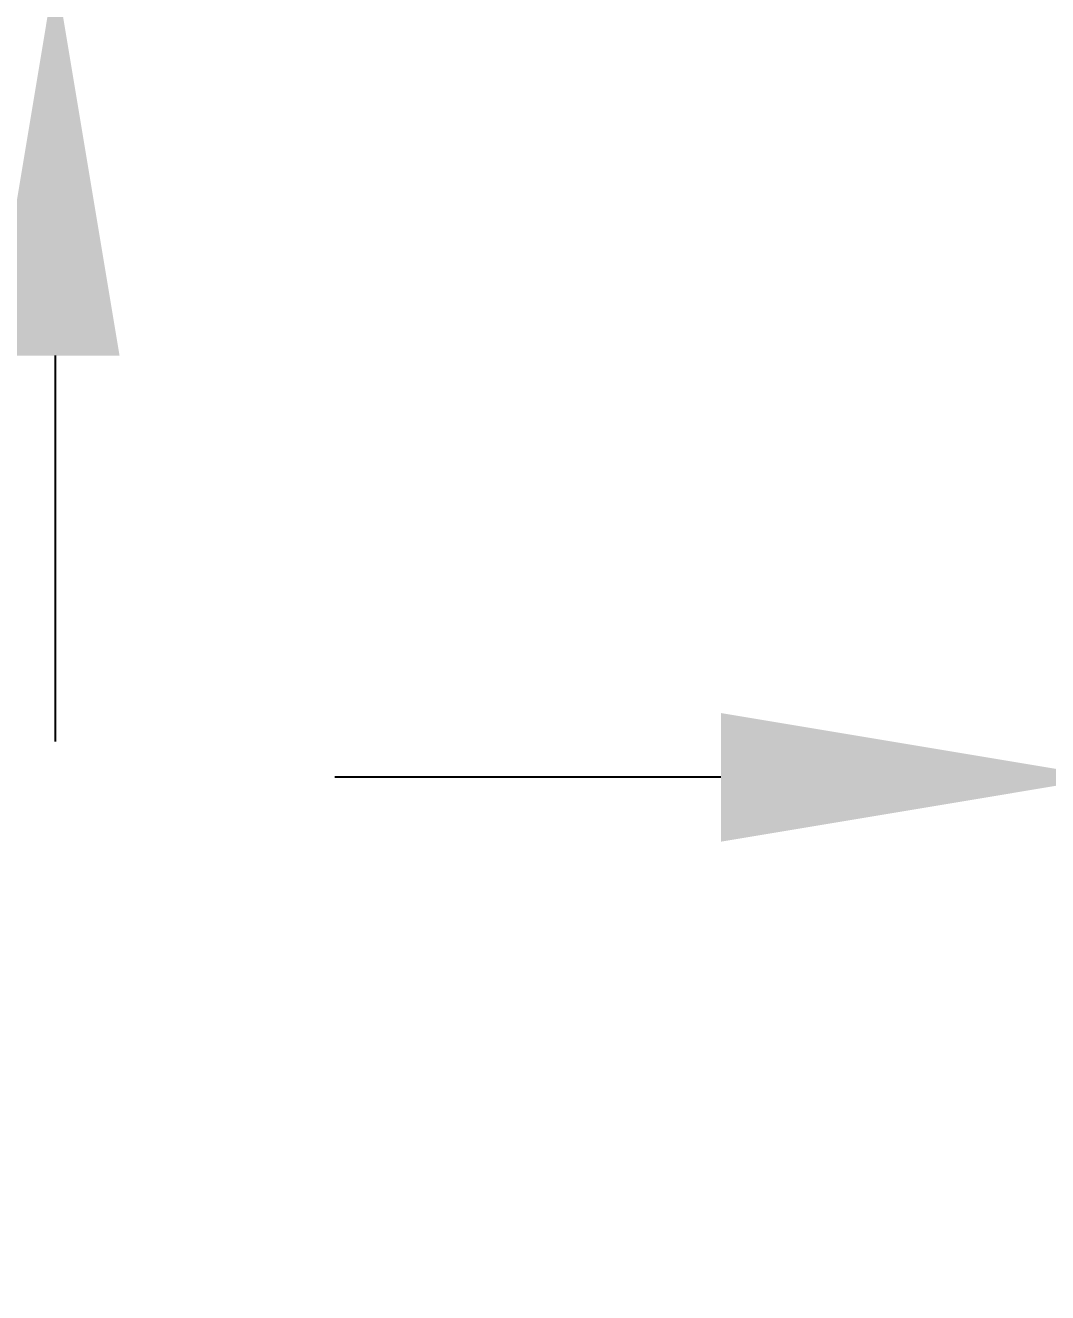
# Model space of a CAD drawing. Header units: millimetres. Extents: x 12064 to 35004, y -6103 to -2658.
# Drawn here: x 30302.34 to 30311.61, y -2917.91 to -2906.41 of the extents above; entities that cross this region are included whole.
import ezdxf

# ---------------------------------------------------------------- set-up
doc = ezdxf.new("R2010")
doc.units = ezdxf.units.MM
doc.layers.add('Layer_10', color=1, linetype='Continuous', lineweight=15)
doc.styles.add('Style_01', font='ARIALNI.TTF', dxfattribs={"width": 0.9, "height": 3.5})
doc.dimstyles.new('DimStyle_01', dxfattribs={"dimtxt": 3.5, "dimasz": 3.5, "dimexe": 1.25, "dimexo": 0, "dimtad": 1, "dimdec": 1, "dimtxsty": 'Style_01', "dimcen": 2.5, "dimazin": 3, "dimtfac": 1, "dimtdec": 1, "dimtmove": 0, "dimatfit": 3})

# ---------------------------------------------------------------- blocks, each defined once
blk = doc.blocks.new('*D2206')
at = {"layer": 'Defpoints', "color": 0, "ltscale": 0.5}
for p in [(30312.149, -2913.235), (30316.149, -2913.235), (30312.149, -2917.91)]:
    blk.add_point(p, dxfattribs=at)
at = {"layer": 'Layer_10', "color": 0, "lineweight": -2, "ltscale": 0.5}
for p, q in [((30312.149, -2917.91), (30312.149, -2911.985)), ((30316.149, -2913.235), (30316.149, -2911.985)), ((30308.649, -2913.235), (30305.149, -2913.235)), ((30316.149, -2913.235), (30312.149, -2913.235)), ((30319.649, -2913.235), (30323.149, -2913.235))]:
    blk.add_line(p, q, dxfattribs=at)
at = {"layer": 'Layer_10', "color": 0, "ltscale": 0.5}
for points in [[(30308.649, -2912.652), (30308.649, -2913.819), (30312.149, -2913.235)], [(30319.649, -2912.652), (30319.649, -2913.819), (30316.149, -2913.235)]]:
    blk.add_solid(points, dxfattribs=at)
at = {"layer": 'Layer_10', "color": 0, "ltscale": 0.5, "insert": (30314.149, -2910.86), "char_height": 3.5, "attachment_point": 5, "style": 'Style_01'}
blk.add_mtext('4', dxfattribs=at)
blk = doc.blocks.new('*D2287')
at = {"layer": 'Defpoints', "color": 0, "ltscale": 0.5}
for p in [(30319.149, -2902.91), (30302.612, -2905.91), (30316.149, -2905.91)]:
    blk.add_point(p, dxfattribs=at)
at = {"layer": 'Layer_10', "color": 0, "lineweight": -2, "ltscale": 0.5}
for p, q in [((30302.612, -2899.41), (30302.612, -2892.846)), ((30319.149, -2902.91), (30301.362, -2902.91)), ((30302.612, -2905.91), (30302.612, -2902.91)), ((30316.149, -2905.91), (30301.362, -2905.91)), ((30302.612, -2909.41), (30302.612, -2912.91))]:
    blk.add_line(p, q, dxfattribs=at)
at = {"layer": 'Layer_10', "color": 0, "ltscale": 0.5}
for points in [[(30302.029, -2899.41), (30303.195, -2899.41), (30302.612, -2902.91)], [(30302.029, -2909.41), (30303.195, -2909.41), (30302.612, -2905.91)]]:
    blk.add_solid(points, dxfattribs=at)
at = {"layer": 'Layer_10', "color": 0, "ltscale": 0.5, "insert": (30300.2, -2894.378), "char_height": 3.5, "attachment_point": 5, "rotation": 90, "style": 'Style_01'}
blk.add_mtext('3', dxfattribs=at)

msp = doc.modelspace()

# ---------------------------------------------------------------- dimensions: what is measured, and where the dimension line sits
at = {"layer": 'Layer_10', "ltscale": 0.5}
dim = msp.add_linear_dim(base=(30302.612, -2905.91), p1=(30319.149, -2902.91), p2=(30316.149, -2905.91), angle=90, dimstyle='DimStyle_01', dxfattribs=at)
dim.commit()
dim.dimension.update_dxf_attribs({"geometry": '*D2287', "text_midpoint": (30302.612, -2894.378), "dimtype": 160})
dim = msp.add_linear_dim(base=(30312.149, -2913.235), p1=(30316.149, -2913.235), p2=(30312.149, -2917.91), dimstyle='DimStyle_01', dxfattribs=at)
dim.commit()
dim.dimension.update_dxf_attribs({"geometry": '*D2206', "text_midpoint": (30314.149, -2910.86)})

doc.saveas('drawing.dxf')
